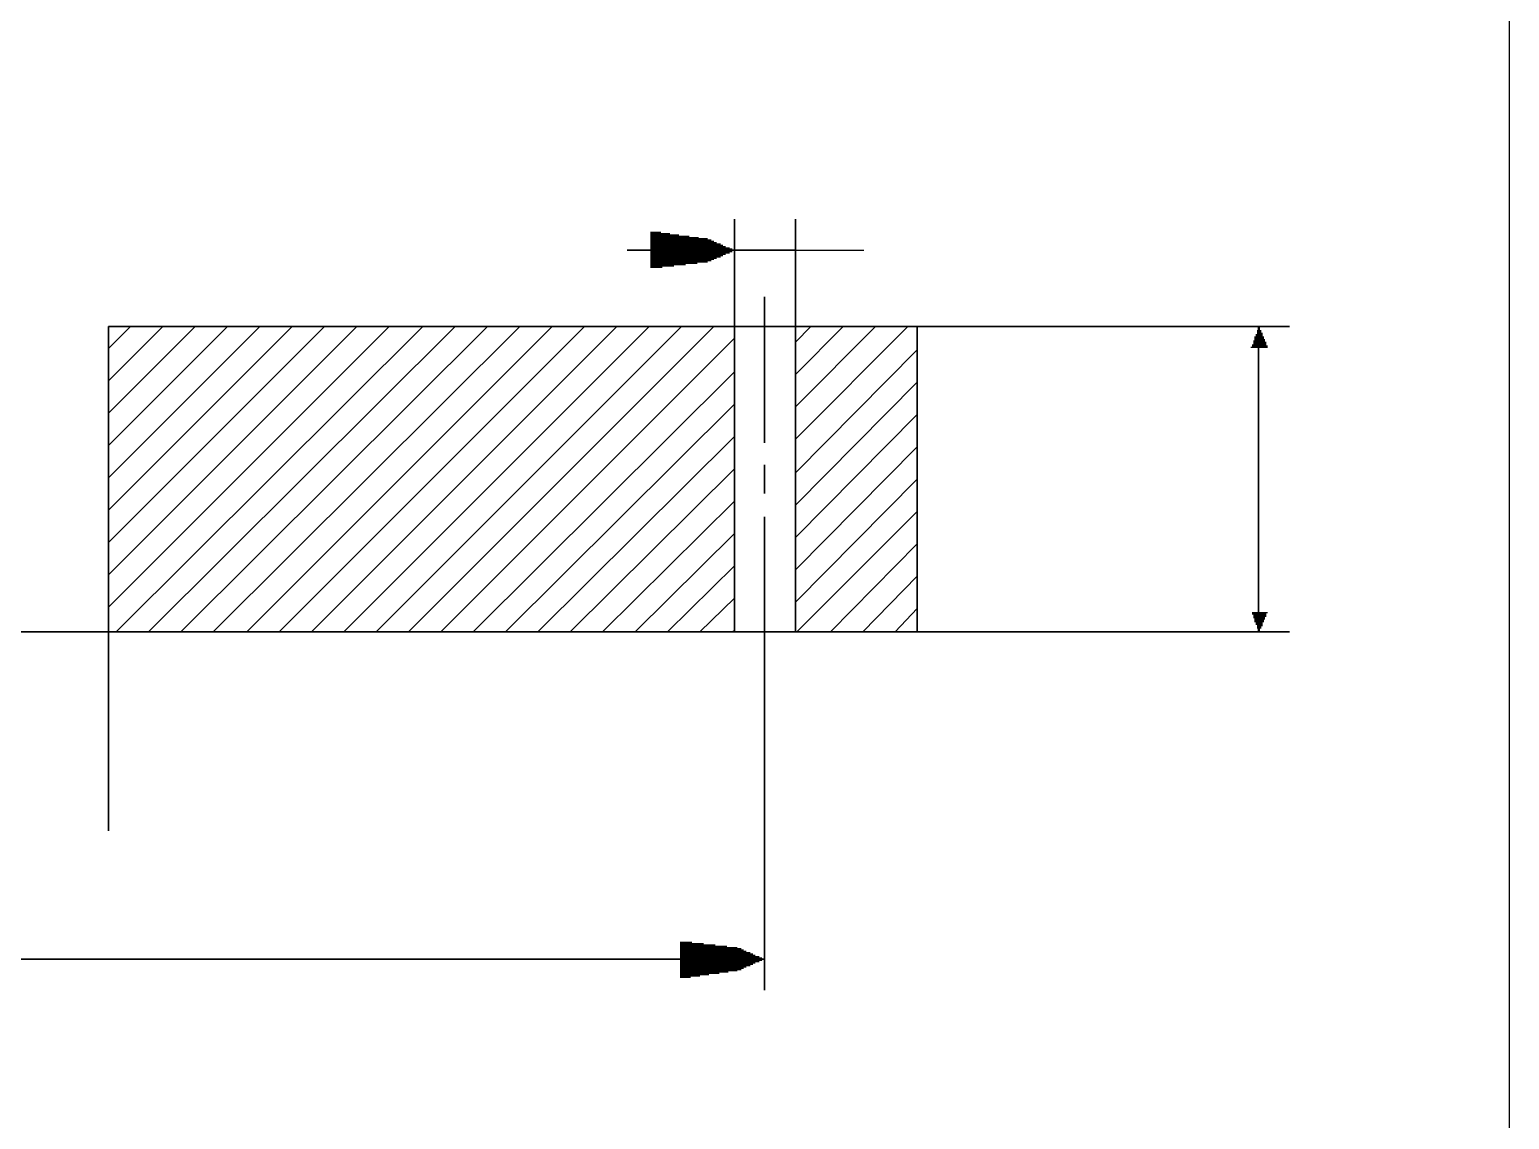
# Model space of a CAD drawing. Extents: x 20 to 206, y 5 to 293.
# Drawn here: x 109.2 to 206.1, y 120.7 to 192.1 of the extents above; entities that cross this region are included whole.
import ezdxf

# ---------------------------------------------------------------- set-up
doc = ezdxf.new("R2010")
doc.units = 0

msp = doc.modelspace()

# ---------------------------------------------------------------- linework, layer by layer
at = {"layer": 'P01288'}
msp.add_lwpolyline([(155.363331, 172.635328), (155.363331, 152.654), (155.363331, 172.635328)], dxfattribs=at)
at = {"layer": 'P01289'}
msp.add_lwpolyline([(159.342664, 152.654), (167.30133, 152.654), (159.342664, 152.654)], dxfattribs=at)
at = {"layer": 'P01290'}
msp.add_lwpolyline([(167.30133, 172.635328), (167.30133, 152.654), (167.30133, 172.635328)], dxfattribs=at)
at = {"layer": 'P01291'}
msp.add_lwpolyline([(114.384663, 152.654), (155.363331, 152.654), (114.384663, 152.654)], dxfattribs=at)
at = {"layer": 'P01293'}
msp.add_lwpolyline([(159.342664, 172.635328), (167.30133, 172.635328), (159.342664, 172.635328)], dxfattribs=at)
at = {"layer": 'P01295'}
msp.add_lwpolyline([(159.342664, 172.635328), (159.342664, 152.654), (159.342664, 172.635328)], dxfattribs=at)
at = {"layer": 'P01298'}
msp.add_lwpolyline([(114.384663, 172.635328), (155.363331, 172.635328), (114.384663, 172.635328)], dxfattribs=at)
at = {"layer": 'P01299'}
msp.add_lwpolyline([(114.384663, 152.654), (114.384663, 172.635328), (114.384663, 152.654)], dxfattribs=at)
at = {"layer": 'P01302'}
msp.add_lwpolyline([(155.363331, 152.654), (159.342664, 152.654), (155.363331, 152.654)], dxfattribs=at)
at = {"layer": 'P01305'}
msp.add_lwpolyline([(155.363331, 172.635328), (159.342664, 172.635328), (155.363331, 172.635328)], dxfattribs=at)
at = {"layer": 'P01308'}
msp.add_lwpolyline([(107.357336, 152.654), (114.384663, 152.654), (107.357336, 152.654)], dxfattribs=at)
at = {"layer": 'P01309'}
msp.add_lwpolyline([(157.310661, 174.582658), (157.310661, 165.015326), (157.310661, 174.582658)], dxfattribs=at)
at = {"layer": 'P01310'}
msp.add_lwpolyline([(157.310661, 163.575997), (157.310661, 161.713331), (157.310661, 163.575997)], dxfattribs=at)
at = {"layer": 'P01311'}
msp.add_lwpolyline([(157.310661, 160.189329), (157.310661, 150.621997), (157.310661, 160.189329)], dxfattribs=at)
at = {"layer": 'P01315'}
msp.add_lwpolyline([(165.862001, 152.654), (167.30133, 154.177992), (165.862001, 152.654)], dxfattribs=at)
at = {"layer": 'P01316'}
msp.add_lwpolyline([(163.745335, 152.654), (167.30133, 156.294659), (163.745335, 152.654)], dxfattribs=at)
at = {"layer": 'P01317'}
msp.add_lwpolyline([(161.628668, 152.654), (167.30133, 158.411326), (161.628668, 152.654)], dxfattribs=at)
at = {"layer": 'P01318'}
msp.add_lwpolyline([(159.427327, 152.654), (167.30133, 160.527992), (159.427327, 152.654)], dxfattribs=at)
at = {"layer": 'P01319'}
msp.add_lwpolyline([(159.342664, 154.60133), (167.30133, 162.644659), (159.342664, 154.60133)], dxfattribs=at)
at = {"layer": 'P01320'}
msp.add_lwpolyline([(159.342664, 156.717997), (167.30133, 164.761326), (159.342664, 156.717997)], dxfattribs=at)
at = {"layer": 'P01321'}
msp.add_lwpolyline([(155.193994, 152.654), (155.363331, 152.738664), (155.193994, 152.654)], dxfattribs=at)
at = {"layer": 'P01322'}
msp.add_lwpolyline([(153.077327, 152.654), (155.363331, 154.85533), (153.077327, 152.654)], dxfattribs=at)
at = {"layer": 'P01323'}
msp.add_lwpolyline([(159.342664, 158.834663), (167.30133, 166.877992), (159.342664, 158.834663)], dxfattribs=at)
at = {"layer": 'P01324'}
msp.add_lwpolyline([(159.342664, 160.95133), (167.30133, 168.994659), (159.342664, 160.95133)], dxfattribs=at)
at = {"layer": 'P01325'}
msp.add_lwpolyline([(150.960661, 152.654), (155.363331, 156.971997), (150.960661, 152.654)], dxfattribs=at)
at = {"layer": 'P01326'}
msp.add_lwpolyline([(148.843994, 152.654), (155.363331, 159.088664), (148.843994, 152.654)], dxfattribs=at)
at = {"layer": 'P01327'}
msp.add_lwpolyline([(159.342664, 163.067997), (167.30133, 171.111326), (159.342664, 163.067997)], dxfattribs=at)
at = {"layer": 'P01328'}
msp.add_lwpolyline([(159.342664, 165.269326), (166.708666, 172.635328), (159.342664, 165.269326)], dxfattribs=at)
at = {"layer": 'P01329'}
msp.add_lwpolyline([(146.727327, 152.654), (155.363331, 161.20533), (146.727327, 152.654)], dxfattribs=at)
at = {"layer": 'P01330'}
msp.add_lwpolyline([(144.610661, 152.654), (155.363331, 163.321997), (144.610661, 152.654)], dxfattribs=at)
at = {"layer": 'P01331'}
msp.add_lwpolyline([(159.342664, 167.385993), (164.591999, 172.635328), (159.342664, 167.385993)], dxfattribs=at)
at = {"layer": 'P01332'}
msp.add_lwpolyline([(159.342664, 169.50266), (162.475332, 172.635328), (159.342664, 169.50266)], dxfattribs=at)
at = {"layer": 'P01333'}
msp.add_lwpolyline([(142.493994, 152.654), (155.363331, 165.438664), (142.493994, 152.654)], dxfattribs=at)
at = {"layer": 'P01334'}
msp.add_lwpolyline([(140.377327, 152.654), (155.363331, 167.55533), (140.377327, 152.654)], dxfattribs=at)
at = {"layer": 'P01335'}
msp.add_lwpolyline([(159.342664, 171.619326), (160.358666, 172.635328), (159.342664, 171.619326)], dxfattribs=at)
at = {"layer": 'P01336'}
msp.add_lwpolyline([(138.260661, 152.654), (155.363331, 169.671997), (138.260661, 152.654)], dxfattribs=at)
at = {"layer": 'P01337'}
msp.add_lwpolyline([(136.143994, 152.654), (155.363331, 171.873327), (136.143994, 152.654)], dxfattribs=at)
at = {"layer": 'P01338'}
msp.add_lwpolyline([(134.027327, 152.654), (154.008666, 172.635328), (134.027327, 152.654)], dxfattribs=at)
at = {"layer": 'P01339'}
msp.add_lwpolyline([(131.910661, 152.654), (151.891999, 172.635328), (131.910661, 152.654)], dxfattribs=at)
at = {"layer": 'P01340'}
msp.add_lwpolyline([(129.793994, 152.654), (149.775332, 172.635328), (129.793994, 152.654)], dxfattribs=at)
at = {"layer": 'P01341'}
msp.add_lwpolyline([(127.677327, 152.654), (147.658666, 172.635328), (127.677327, 152.654)], dxfattribs=at)
at = {"layer": 'P01342'}
msp.add_lwpolyline([(125.560661, 152.654), (145.541999, 172.635328), (125.560661, 152.654)], dxfattribs=at)
at = {"layer": 'P01343'}
msp.add_lwpolyline([(123.443994, 152.654), (143.425332, 172.635328), (123.443994, 152.654)], dxfattribs=at)
at = {"layer": 'P01344'}
msp.add_lwpolyline([(121.242664, 152.654), (141.308666, 172.635328), (121.242664, 152.654)], dxfattribs=at)
at = {"layer": 'P01345'}
msp.add_lwpolyline([(119.125997, 152.654), (139.191999, 172.635328), (119.125997, 152.654)], dxfattribs=at)
at = {"layer": 'P01346'}
msp.add_lwpolyline([(117.009331, 152.654), (137.075332, 172.635328), (117.009331, 152.654)], dxfattribs=at)
at = {"layer": 'P01347'}
msp.add_lwpolyline([(114.892664, 152.654), (134.958666, 172.635328), (114.892664, 152.654)], dxfattribs=at)
at = {"layer": 'P01348'}
msp.add_lwpolyline([(114.384663, 154.262666), (132.757325, 172.635328), (114.384663, 154.262666)], dxfattribs=at)
at = {"layer": 'P01349'}
msp.add_lwpolyline([(114.384663, 156.379333), (130.640658, 172.635328), (114.384663, 156.379333)], dxfattribs=at)
at = {"layer": 'P01350'}
msp.add_lwpolyline([(114.384663, 158.496), (128.523992, 172.635328), (114.384663, 158.496)], dxfattribs=at)
at = {"layer": 'P01351'}
msp.add_lwpolyline([(114.384663, 160.612666), (126.407325, 172.635328), (114.384663, 160.612666)], dxfattribs=at)
at = {"layer": 'P01352'}
msp.add_lwpolyline([(114.384663, 162.729333), (124.290669, 172.635328), (114.384663, 162.729333)], dxfattribs=at)
at = {"layer": 'P01353'}
msp.add_lwpolyline([(114.384663, 164.846), (122.174003, 172.635328), (114.384663, 164.846)], dxfattribs=at)
at = {"layer": 'P01354'}
msp.add_lwpolyline([(114.384663, 166.962666), (120.057336, 172.635328), (114.384663, 166.962666)], dxfattribs=at)
at = {"layer": 'P01357'}
msp.add_lwpolyline([(114.384663, 169.079333), (117.940669, 172.635328), (114.384663, 169.079333)], dxfattribs=at)
at = {"layer": 'P01358'}
msp.add_lwpolyline([(114.384663, 171.196), (115.824003, 172.635328), (114.384663, 171.196)], dxfattribs=at)
at = {"layer": 'P01399'}
msp.add_lwpolyline([(165.862001, 152.654), (167.30133, 154.177992), (165.862001, 152.654)], dxfattribs=at)
at = {"layer": 'P01400'}
msp.add_lwpolyline([(163.745335, 152.654), (167.30133, 156.294659), (163.745335, 152.654)], dxfattribs=at)
at = {"layer": 'P01401'}
msp.add_lwpolyline([(161.628668, 152.654), (167.30133, 158.411326), (161.628668, 152.654)], dxfattribs=at)
at = {"layer": 'P01402'}
msp.add_lwpolyline([(159.427327, 152.654), (167.30133, 160.527992), (159.427327, 152.654)], dxfattribs=at)
at = {"layer": 'P01403'}
msp.add_lwpolyline([(159.342664, 154.60133), (167.30133, 162.644659), (159.342664, 154.60133)], dxfattribs=at)
at = {"layer": 'P01404'}
msp.add_lwpolyline([(159.342664, 156.717997), (167.30133, 164.761326), (159.342664, 156.717997)], dxfattribs=at)
at = {"layer": 'P01405'}
msp.add_lwpolyline([(155.193994, 152.654), (155.363331, 152.738664), (155.193994, 152.654)], dxfattribs=at)
at = {"layer": 'P01406'}
msp.add_lwpolyline([(153.077327, 152.654), (155.363331, 154.85533), (153.077327, 152.654)], dxfattribs=at)
at = {"layer": 'P01407'}
msp.add_lwpolyline([(159.342664, 158.834663), (167.30133, 166.877992), (159.342664, 158.834663)], dxfattribs=at)
at = {"layer": 'P01408'}
msp.add_lwpolyline([(159.342664, 160.95133), (167.30133, 168.994659), (159.342664, 160.95133)], dxfattribs=at)
at = {"layer": 'P01409'}
msp.add_lwpolyline([(150.960661, 152.654), (155.363331, 156.971997), (150.960661, 152.654)], dxfattribs=at)
at = {"layer": 'P01410'}
msp.add_lwpolyline([(148.843994, 152.654), (155.363331, 159.088664), (148.843994, 152.654)], dxfattribs=at)
at = {"layer": 'P01411'}
msp.add_lwpolyline([(159.342664, 163.067997), (167.30133, 171.111326), (159.342664, 163.067997)], dxfattribs=at)
at = {"layer": 'P01412'}
msp.add_lwpolyline([(159.342664, 165.269326), (166.708666, 172.635328), (159.342664, 165.269326)], dxfattribs=at)
at = {"layer": 'P01413'}
msp.add_lwpolyline([(146.727327, 152.654), (155.363331, 161.20533), (146.727327, 152.654)], dxfattribs=at)
at = {"layer": 'P01414'}
msp.add_lwpolyline([(144.610661, 152.654), (155.363331, 163.321997), (144.610661, 152.654)], dxfattribs=at)
at = {"layer": 'P01415'}
msp.add_lwpolyline([(159.342664, 167.385993), (164.591999, 172.635328), (159.342664, 167.385993)], dxfattribs=at)
at = {"layer": 'P01416'}
msp.add_lwpolyline([(159.342664, 169.50266), (162.475332, 172.635328), (159.342664, 169.50266)], dxfattribs=at)
at = {"layer": 'P01417'}
msp.add_lwpolyline([(142.493994, 152.654), (155.363331, 165.438664), (142.493994, 152.654)], dxfattribs=at)
at = {"layer": 'P01418'}
msp.add_lwpolyline([(140.377327, 152.654), (155.363331, 167.55533), (140.377327, 152.654)], dxfattribs=at)
at = {"layer": 'P01419'}
msp.add_lwpolyline([(159.342664, 171.619326), (160.358666, 172.635328), (159.342664, 171.619326)], dxfattribs=at)
at = {"layer": 'P01420'}
msp.add_lwpolyline([(138.260661, 152.654), (155.363331, 169.671997), (138.260661, 152.654)], dxfattribs=at)
at = {"layer": 'P01421'}
msp.add_lwpolyline([(136.143994, 152.654), (155.363331, 171.873327), (136.143994, 152.654)], dxfattribs=at)
at = {"layer": 'P01422'}
msp.add_lwpolyline([(134.027327, 152.654), (154.008666, 172.635328), (134.027327, 152.654)], dxfattribs=at)
at = {"layer": 'P01423'}
msp.add_lwpolyline([(131.910661, 152.654), (151.891999, 172.635328), (131.910661, 152.654)], dxfattribs=at)
at = {"layer": 'P01424'}
msp.add_lwpolyline([(129.793994, 152.654), (149.775332, 172.635328), (129.793994, 152.654)], dxfattribs=at)
at = {"layer": 'P01425'}
msp.add_lwpolyline([(127.677327, 152.654), (147.658666, 172.635328), (127.677327, 152.654)], dxfattribs=at)
at = {"layer": 'P01426'}
msp.add_lwpolyline([(125.560661, 152.654), (145.541999, 172.635328), (125.560661, 152.654)], dxfattribs=at)
at = {"layer": 'P01427'}
msp.add_lwpolyline([(123.443994, 152.654), (143.425332, 172.635328), (123.443994, 152.654)], dxfattribs=at)
at = {"layer": 'P01428'}
msp.add_lwpolyline([(121.242664, 152.654), (141.308666, 172.635328), (121.242664, 152.654)], dxfattribs=at)
at = {"layer": 'P01429'}
msp.add_lwpolyline([(119.125997, 152.654), (139.191999, 172.635328), (119.125997, 152.654)], dxfattribs=at)
at = {"layer": 'P01430'}
msp.add_lwpolyline([(117.009331, 152.654), (137.075332, 172.635328), (117.009331, 152.654)], dxfattribs=at)
at = {"layer": 'P01431'}
msp.add_lwpolyline([(114.892664, 152.654), (134.958666, 172.635328), (114.892664, 152.654)], dxfattribs=at)
at = {"layer": 'P01432'}
msp.add_lwpolyline([(114.384663, 154.262666), (132.757325, 172.635328), (114.384663, 154.262666)], dxfattribs=at)
at = {"layer": 'P01433'}
msp.add_lwpolyline([(114.384663, 156.379333), (130.640658, 172.635328), (114.384663, 156.379333)], dxfattribs=at)
at = {"layer": 'P01434'}
msp.add_lwpolyline([(114.384663, 158.496), (128.523992, 172.635328), (114.384663, 158.496)], dxfattribs=at)
at = {"layer": 'P01435'}
msp.add_lwpolyline([(114.384663, 160.612666), (126.407325, 172.635328), (114.384663, 160.612666)], dxfattribs=at)
at = {"layer": 'P01436'}
msp.add_lwpolyline([(114.384663, 162.729333), (124.290669, 172.635328), (114.384663, 162.729333)], dxfattribs=at)
at = {"layer": 'P01437'}
msp.add_lwpolyline([(114.384663, 164.846), (122.174003, 172.635328), (114.384663, 164.846)], dxfattribs=at)
at = {"layer": 'P01438'}
msp.add_lwpolyline([(114.384663, 166.962666), (120.057336, 172.635328), (114.384663, 166.962666)], dxfattribs=at)
at = {"layer": 'P01441'}
msp.add_lwpolyline([(114.384663, 169.079333), (117.940669, 172.635328), (114.384663, 169.079333)], dxfattribs=at)
at = {"layer": 'P01442'}
msp.add_lwpolyline([(114.384663, 171.196), (115.824003, 172.635328), (114.384663, 171.196)], dxfattribs=at)
at = {"layer": 'P01487'}
msp.add_lwpolyline([(157.310661, 152.654), (157.310661, 129.20133), (157.310661, 152.654)], dxfattribs=at)
at = {"layer": 'P01488'}
msp.add_lwpolyline([(155.363331, 172.635328), (155.363331, 179.662666), (155.363331, 172.635328)], dxfattribs=at)
at = {"layer": 'P01489'}
msp.add_lwpolyline([(159.342664, 172.635328), (159.342664, 179.662666), (159.342664, 172.635328)], dxfattribs=at)
at = {"layer": 'P01491'}
msp.add_lwpolyline([(114.384663, 152.654), (114.384663, 139.615326), (114.384663, 152.654)], dxfattribs=at)
at = {"layer": 'P01494'}
msp.add_lwpolyline([(155.363331, 152.654), (191.685328, 152.654), (155.363331, 152.654)], dxfattribs=at)
at = {"layer": 'P01495'}
msp.add_lwpolyline([(155.363331, 172.635328), (191.685328, 172.635328), (155.363331, 172.635328)], dxfattribs=at)
at = {"layer": 'P01543'}
msp.add_lwpolyline([(151.807325, 132.333998), (152.569326, 132.333998)], dxfattribs=at)
at = {"layer": 'P01544'}
msp.add_lwpolyline([(151.807325, 132.249324), (153.331328, 132.249324)], dxfattribs=at)
at = {"layer": 'P01545'}
msp.add_lwpolyline([(151.807325, 132.164661), (154.093329, 132.164661)], dxfattribs=at)
at = {"layer": 'P01546'}
msp.add_lwpolyline([(151.807325, 132.079998), (154.85533, 132.079998)], dxfattribs=at)
at = {"layer": 'P01547'}
msp.add_lwpolyline([(151.807325, 131.995335), (155.532668, 131.995335)], dxfattribs=at)
at = {"layer": 'P01548'}
msp.add_lwpolyline([(151.807325, 131.910661), (155.786658, 131.910661)], dxfattribs=at)
at = {"layer": 'P01549'}
msp.add_lwpolyline([(151.807325, 131.825997), (155.955995, 131.825997)], dxfattribs=at)
at = {"layer": 'P01550'}
msp.add_lwpolyline([(151.807325, 131.741334), (156.125332, 131.741334)], dxfattribs=at)
at = {"layer": 'P01551'}
msp.add_lwpolyline([(151.807325, 131.65666), (156.379333, 131.65666)], dxfattribs=at)
at = {"layer": 'P01552'}
msp.add_lwpolyline([(151.807325, 131.571997), (156.548659, 131.571997)], dxfattribs=at)
at = {"layer": 'P01553'}
msp.add_lwpolyline([(151.807325, 131.487334), (156.717997, 131.487334)], dxfattribs=at)
at = {"layer": 'P01554'}
msp.add_lwpolyline([(151.807325, 131.40266), (156.971997, 131.40266)], dxfattribs=at)
at = {"layer": 'P01555'}
msp.add_lwpolyline([(151.807325, 131.317997), (157.141334, 131.317997)], dxfattribs=at)
at = {"layer": 'P01556'}
msp.add_lwpolyline([(151.807325, 131.233333), (157.310661, 131.233333)], dxfattribs=at)
at = {"layer": 'P01557'}
msp.add_lwpolyline([(151.807325, 131.148659), (157.141334, 131.148659)], dxfattribs=at)
at = {"layer": 'P01558'}
msp.add_lwpolyline([(151.807325, 131.063996), (156.971997, 131.063996)], dxfattribs=at)
at = {"layer": 'P01559'}
msp.add_lwpolyline([(151.807325, 130.979333), (156.717997, 130.979333)], dxfattribs=at)
at = {"layer": 'P01560'}
msp.add_lwpolyline([(151.807325, 130.894659), (156.548659, 130.894659)], dxfattribs=at)
at = {"layer": 'P01561'}
msp.add_lwpolyline([(151.807325, 130.809996), (156.379333, 130.809996)], dxfattribs=at)
at = {"layer": 'P01562'}
msp.add_lwpolyline([(151.807325, 130.725332), (156.125332, 130.725332)], dxfattribs=at)
at = {"layer": 'P01563'}
msp.add_lwpolyline([(151.807325, 130.640658), (155.955995, 130.640658)], dxfattribs=at)
at = {"layer": 'P01564'}
msp.add_lwpolyline([(151.807325, 130.555995), (155.786658, 130.555995)], dxfattribs=at)
at = {"layer": 'P01565'}
msp.add_lwpolyline([(151.807325, 130.471332), (155.532668, 130.471332)], dxfattribs=at)
at = {"layer": 'P01566'}
msp.add_lwpolyline([(151.807325, 130.386658), (154.939994, 130.386658)], dxfattribs=at)
at = {"layer": 'P01567'}
msp.add_lwpolyline([(151.807325, 130.301995), (154.347329, 130.301995)], dxfattribs=at)
at = {"layer": 'P01568'}
msp.add_lwpolyline([(151.807325, 130.217332), (153.669991, 130.217332)], dxfattribs=at)
at = {"layer": 'P01569'}
msp.add_lwpolyline([(151.807325, 130.132658), (153.077327, 130.132658)], dxfattribs=at)
at = {"layer": 'P01570'}
msp.add_lwpolyline([(151.807325, 130.047994), (152.484663, 130.047994), (151.807325, 130.047994)], dxfattribs=at)
at = {"layer": 'P01571'}
msp.add_lwpolyline([(157.310661, 131.233333), (152.315326, 130.555995), (157.310661, 131.233333)], dxfattribs=at)
at = {"layer": 'P01572'}
msp.add_lwpolyline([(152.315326, 130.555995), (152.823327, 131.233333), (152.315326, 130.555995)], dxfattribs=at)
at = {"layer": 'P01573'}
msp.add_lwpolyline([(152.823327, 131.233333), (152.315326, 131.910661), (152.823327, 131.233333)], dxfattribs=at)
at = {"layer": 'P01574'}
msp.add_lwpolyline([(152.315326, 131.910661), (157.310661, 131.233333), (152.315326, 131.910661)], dxfattribs=at)
at = {"layer": 'P01575'}
msp.add_lwpolyline([(152.823327, 131.233333), (157.310661, 131.233333)], dxfattribs=at)
at = {"layer": 'P01576'}
msp.add_lwpolyline([(152.823327, 131.148659), (156.717997, 131.148659)], dxfattribs=at)
at = {"layer": 'P01577'}
msp.add_lwpolyline([(152.738664, 131.063996), (156.125332, 131.063996)], dxfattribs=at)
at = {"layer": 'P01578'}
msp.add_lwpolyline([(152.654, 130.979333), (155.447994, 130.979333)], dxfattribs=at)
at = {"layer": 'P01579'}
msp.add_lwpolyline([(152.569326, 130.894659), (154.85533, 130.894659)], dxfattribs=at)
at = {"layer": 'P01580'}
msp.add_lwpolyline([(152.569326, 130.809996), (154.262666, 130.809996)], dxfattribs=at)
at = {"layer": 'P01581'}
msp.add_lwpolyline([(152.484663, 130.725332), (153.585328, 130.725332)], dxfattribs=at)
at = {"layer": 'P01582'}
msp.add_lwpolyline([(152.4, 130.640658), (152.992664, 130.640658), (152.4, 130.640658)], dxfattribs=at)
at = {"layer": 'P01583'}
msp.add_lwpolyline([(152.4, 131.825997), (152.992664, 131.825997)], dxfattribs=at)
at = {"layer": 'P01584'}
msp.add_lwpolyline([(152.484663, 131.741334), (153.585328, 131.741334)], dxfattribs=at)
at = {"layer": 'P01585'}
msp.add_lwpolyline([(152.569326, 131.65666), (154.262666, 131.65666)], dxfattribs=at)
at = {"layer": 'P01586'}
msp.add_lwpolyline([(152.569326, 131.571997), (154.85533, 131.571997)], dxfattribs=at)
at = {"layer": 'P01587'}
msp.add_lwpolyline([(152.654, 131.487334), (155.447994, 131.487334)], dxfattribs=at)
at = {"layer": 'P01588'}
msp.add_lwpolyline([(152.738664, 131.40266), (156.125332, 131.40266)], dxfattribs=at)
at = {"layer": 'P01589'}
msp.add_lwpolyline([(152.823327, 131.317997), (156.717997, 131.317997), (152.823327, 131.317997)], dxfattribs=at)
at = {"layer": 'P01590'}
msp.add_lwpolyline([(57.319332, 131.233333), (157.310661, 131.233333), (57.319332, 131.233333)], dxfattribs=at)
at = {"layer": 'P01591'}
msp.add_lwpolyline([(149.859996, 178.815991), (150.537334, 178.815991)], dxfattribs=at)
at = {"layer": 'P01592'}
msp.add_lwpolyline([(149.859996, 178.731328), (151.129998, 178.731328)], dxfattribs=at)
at = {"layer": 'P01593'}
msp.add_lwpolyline([(149.859996, 178.646665), (151.722662, 178.646665)], dxfattribs=at)
at = {"layer": 'P01594'}
msp.add_lwpolyline([(149.859996, 178.561991), (152.4, 178.561991)], dxfattribs=at)
at = {"layer": 'P01595'}
msp.add_lwpolyline([(149.859996, 178.477327), (152.992664, 178.477327)], dxfattribs=at)
at = {"layer": 'P01596'}
msp.add_lwpolyline([(149.859996, 178.392664), (153.585328, 178.392664)], dxfattribs=at)
at = {"layer": 'P01597'}
msp.add_lwpolyline([(149.859996, 178.30799), (153.839329, 178.30799)], dxfattribs=at)
at = {"layer": 'P01598'}
msp.add_lwpolyline([(149.859996, 178.223327), (154.008666, 178.223327)], dxfattribs=at)
at = {"layer": 'P01599'}
msp.add_lwpolyline([(149.859996, 178.138664), (154.177992, 178.138664)], dxfattribs=at)
at = {"layer": 'P01600'}
msp.add_lwpolyline([(149.859996, 178.05399), (154.431993, 178.05399)], dxfattribs=at)
at = {"layer": 'P01601'}
msp.add_lwpolyline([(149.859996, 177.969326), (154.60133, 177.969326)], dxfattribs=at)
at = {"layer": 'P01602'}
msp.add_lwpolyline([(149.859996, 177.884663), (154.770667, 177.884663)], dxfattribs=at)
at = {"layer": 'P01603'}
msp.add_lwpolyline([(149.859996, 177.8), (155.024668, 177.8)], dxfattribs=at)
at = {"layer": 'P01604'}
msp.add_lwpolyline([(149.859996, 177.715326), (155.193994, 177.715326)], dxfattribs=at)
at = {"layer": 'P01605'}
msp.add_lwpolyline([(149.859996, 177.630663), (155.363331, 177.630663)], dxfattribs=at)
at = {"layer": 'P01606'}
msp.add_lwpolyline([(149.859996, 177.546), (155.193994, 177.546)], dxfattribs=at)
at = {"layer": 'P01607'}
msp.add_lwpolyline([(149.859996, 177.461326), (155.024668, 177.461326)], dxfattribs=at)
at = {"layer": 'P01608'}
msp.add_lwpolyline([(149.859996, 177.376662), (154.770667, 177.376662)], dxfattribs=at)
at = {"layer": 'P01609'}
msp.add_lwpolyline([(149.859996, 177.291999), (154.60133, 177.291999)], dxfattribs=at)
at = {"layer": 'P01610'}
msp.add_lwpolyline([(149.859996, 177.207325), (154.431993, 177.207325)], dxfattribs=at)
at = {"layer": 'P01611'}
msp.add_lwpolyline([(149.859996, 177.122662), (154.177992, 177.122662)], dxfattribs=at)
at = {"layer": 'P01612'}
msp.add_lwpolyline([(149.859996, 177.037999), (154.008666, 177.037999)], dxfattribs=at)
at = {"layer": 'P01613'}
msp.add_lwpolyline([(149.859996, 176.953325), (153.839329, 176.953325)], dxfattribs=at)
at = {"layer": 'P01614'}
msp.add_lwpolyline([(149.859996, 176.868661), (153.585328, 176.868661)], dxfattribs=at)
at = {"layer": 'P01615'}
msp.add_lwpolyline([(149.859996, 176.783998), (152.908001, 176.783998)], dxfattribs=at)
at = {"layer": 'P01616'}
msp.add_lwpolyline([(149.859996, 176.699324), (152.146, 176.699324)], dxfattribs=at)
at = {"layer": 'P01617'}
msp.add_lwpolyline([(149.859996, 176.614661), (151.383998, 176.614661)], dxfattribs=at)
at = {"layer": 'P01618'}
msp.add_lwpolyline([(149.859996, 176.529998), (150.621997, 176.529998), (149.859996, 176.529998)], dxfattribs=at)
at = {"layer": 'P01619'}
msp.add_lwpolyline([(155.363331, 177.630663), (150.367997, 178.30799), (155.363331, 177.630663)], dxfattribs=at)
at = {"layer": 'P01620'}
msp.add_lwpolyline([(150.367997, 178.30799), (150.875997, 177.630663), (150.367997, 178.30799)], dxfattribs=at)
at = {"layer": 'P01621'}
msp.add_lwpolyline([(150.875997, 177.630663), (150.367997, 176.953325), (150.875997, 177.630663)], dxfattribs=at)
at = {"layer": 'P01622'}
msp.add_lwpolyline([(150.367997, 176.953325), (155.363331, 177.630663), (150.367997, 176.953325)], dxfattribs=at)
at = {"layer": 'P01623'}
msp.add_lwpolyline([(155.363331, 177.630663), (148.335993, 177.630663), (155.363331, 177.630663)], dxfattribs=at)
at = {"layer": 'P01624'}
msp.add_lwpolyline([(150.45266, 178.223327), (151.045335, 178.223327)], dxfattribs=at)
at = {"layer": 'P01625'}
msp.add_lwpolyline([(150.537334, 178.138664), (151.637999, 178.138664)], dxfattribs=at)
at = {"layer": 'P01626'}
msp.add_lwpolyline([(150.621997, 178.05399), (152.315326, 178.05399)], dxfattribs=at)
at = {"layer": 'P01627'}
msp.add_lwpolyline([(150.621997, 177.969326), (152.908001, 177.969326)], dxfattribs=at)
at = {"layer": 'P01628'}
msp.add_lwpolyline([(150.70666, 177.884663), (153.500665, 177.884663)], dxfattribs=at)
at = {"layer": 'P01629'}
msp.add_lwpolyline([(150.791334, 177.8), (154.177992, 177.8)], dxfattribs=at)
at = {"layer": 'P01630'}
msp.add_lwpolyline([(150.875997, 177.715326), (154.770667, 177.715326), (150.875997, 177.715326)], dxfattribs=at)
at = {"layer": 'P01631'}
msp.add_lwpolyline([(150.875997, 177.630663), (155.363331, 177.630663)], dxfattribs=at)
at = {"layer": 'P01632'}
msp.add_lwpolyline([(150.875997, 177.546), (154.770667, 177.546)], dxfattribs=at)
at = {"layer": 'P01633'}
msp.add_lwpolyline([(150.791334, 177.461326), (154.177992, 177.461326)], dxfattribs=at)
at = {"layer": 'P01634'}
msp.add_lwpolyline([(150.70666, 177.376662), (153.500665, 177.376662)], dxfattribs=at)
at = {"layer": 'P01635'}
msp.add_lwpolyline([(150.621997, 177.291999), (152.908001, 177.291999)], dxfattribs=at)
at = {"layer": 'P01636'}
msp.add_lwpolyline([(150.621997, 177.207325), (152.315326, 177.207325)], dxfattribs=at)
at = {"layer": 'P01637'}
msp.add_lwpolyline([(150.537334, 177.122662), (151.637999, 177.122662)], dxfattribs=at)
at = {"layer": 'P01638'}
msp.add_lwpolyline([(150.45266, 177.037999), (151.045335, 177.037999), (150.45266, 177.037999)], dxfattribs=at)
at = {"layer": 'P01639'}
msp.add_lwpolyline([(159.342664, 177.630663), (163.829998, 177.630663)], dxfattribs=at)
at = {"layer": 'P01640'}
msp.add_lwpolyline([(155.363331, 177.630663), (159.342664, 177.630663), (155.363331, 177.630663)], dxfattribs=at)
at = {"layer": 'P01691'}
msp.add_lwpolyline([(189.229987, 153.923992), (190.245989, 153.923992)], dxfattribs=at)
at = {"layer": 'P01692'}
msp.add_lwpolyline([(189.229987, 153.839329), (190.161326, 153.839329)], dxfattribs=at)
at = {"layer": 'P01693'}
msp.add_lwpolyline([(189.314672, 153.754665), (190.161326, 153.754665)], dxfattribs=at)
at = {"layer": 'P01694'}
msp.add_lwpolyline([(189.314672, 153.669991), (190.161326, 153.669991)], dxfattribs=at)
at = {"layer": 'P01695'}
msp.add_lwpolyline([(189.314672, 153.585328), (190.076662, 153.585328)], dxfattribs=at)
at = {"layer": 'P01696'}
msp.add_lwpolyline([(189.399335, 153.500665), (190.076662, 153.500665)], dxfattribs=at)
at = {"layer": 'P01697'}
msp.add_lwpolyline([(189.399335, 153.415991), (189.991999, 153.415991)], dxfattribs=at)
at = {"layer": 'P01698'}
msp.add_lwpolyline([(189.399335, 153.331328), (189.991999, 153.331328)], dxfattribs=at)
at = {"layer": 'P01699'}
msp.add_lwpolyline([(189.483998, 153.246665), (189.907336, 153.246665)], dxfattribs=at)
at = {"layer": 'P01700'}
msp.add_lwpolyline([(189.483998, 153.161991), (189.907336, 153.161991)], dxfattribs=at)
at = {"layer": 'P01701'}
msp.add_lwpolyline([(189.568661, 153.077327), (189.907336, 153.077327)], dxfattribs=at)
at = {"layer": 'P01702'}
msp.add_lwpolyline([(189.568661, 152.992664), (189.822673, 152.992664)], dxfattribs=at)
at = {"layer": 'P01703'}
msp.add_lwpolyline([(189.568661, 152.908001), (189.822673, 152.908001)], dxfattribs=at)
at = {"layer": 'P01704'}
msp.add_lwpolyline([(189.653325, 152.823327), (189.737988, 152.823327)], dxfattribs=at)
at = {"layer": 'P01705'}
msp.add_lwpolyline([(189.653325, 152.738664), (189.737988, 152.738664), (189.653325, 152.738664)], dxfattribs=at)
at = {"layer": 'P01706'}
msp.add_lwpolyline([(189.568661, 153.923992), (189.653325, 153.923992)], dxfattribs=at)
at = {"layer": 'P01707'}
msp.add_lwpolyline([(189.568661, 153.839329), (189.653325, 153.839329)], dxfattribs=at)
at = {"layer": 'P01708'}
msp.add_lwpolyline([(189.568661, 153.754665), (189.653325, 153.754665)], dxfattribs=at)
at = {"layer": 'P01709'}
msp.add_lwpolyline([(189.568661, 153.669991), (189.653325, 153.669991)], dxfattribs=at)
at = {"layer": 'P01710'}
msp.add_lwpolyline([(189.568661, 153.585328), (189.653325, 153.585328)], dxfattribs=at)
at = {"layer": 'P01711'}
msp.add_lwpolyline([(189.568661, 153.500665), (189.653325, 153.500665)], dxfattribs=at)
at = {"layer": 'P01712'}
msp.add_lwpolyline([(189.568661, 153.415991), (189.653325, 153.415991), (189.568661, 153.415991)], dxfattribs=at)
at = {"layer": 'P01713'}
msp.add_lwpolyline([(189.653325, 153.923992), (189.907336, 153.923992)], dxfattribs=at)
at = {"layer": 'P01714'}
msp.add_lwpolyline([(189.653325, 153.839329), (189.822673, 153.839329)], dxfattribs=at)
at = {"layer": 'P01715'}
msp.add_lwpolyline([(189.653325, 153.754665), (189.822673, 153.754665)], dxfattribs=at)
at = {"layer": 'P01716'}
msp.add_lwpolyline([(189.653325, 153.669991), (189.822673, 153.669991)], dxfattribs=at)
at = {"layer": 'P01717'}
msp.add_lwpolyline([(189.653325, 153.585328), (189.822673, 153.585328)], dxfattribs=at)
at = {"layer": 'P01718'}
msp.add_lwpolyline([(189.653325, 153.500665), (189.822673, 153.500665)], dxfattribs=at)
at = {"layer": 'P01719'}
msp.add_lwpolyline([(189.653325, 153.415991), (189.822673, 153.415991)], dxfattribs=at)
at = {"layer": 'P01720'}
msp.add_lwpolyline([(189.653325, 153.331328), (189.822673, 153.331328)], dxfattribs=at)
at = {"layer": 'P01721'}
msp.add_lwpolyline([(189.653325, 153.246665), (189.737988, 153.246665)], dxfattribs=at)
at = {"layer": 'P01722'}
msp.add_lwpolyline([(189.653325, 153.161991), (189.737988, 153.161991)], dxfattribs=at)
at = {"layer": 'P01723'}
msp.add_lwpolyline([(189.653325, 153.077327), (189.737988, 153.077327)], dxfattribs=at)
at = {"layer": 'P01724'}
msp.add_lwpolyline([(189.653325, 152.992664), (189.737988, 152.992664)], dxfattribs=at)
at = {"layer": 'P01725'}
msp.add_lwpolyline([(189.653325, 152.908001), (189.737988, 152.908001)], dxfattribs=at)
at = {"layer": 'P01726'}
msp.add_lwpolyline([(189.653325, 152.823327), (189.737988, 152.823327)], dxfattribs=at)
at = {"layer": 'P01727'}
msp.add_lwpolyline([(189.653325, 152.738664), (189.737988, 152.738664), (189.653325, 152.738664)], dxfattribs=at)
at = {"layer": 'P01728'}
msp.add_lwpolyline([(189.653325, 172.550665), (189.737988, 172.550665)], dxfattribs=at)
at = {"layer": 'P01729'}
msp.add_lwpolyline([(189.653325, 172.465991), (189.737988, 172.465991)], dxfattribs=at)
at = {"layer": 'P01730'}
msp.add_lwpolyline([(189.568661, 172.381328), (189.822673, 172.381328)], dxfattribs=at)
at = {"layer": 'P01731'}
msp.add_lwpolyline([(189.568661, 172.296665), (189.822673, 172.296665)], dxfattribs=at)
at = {"layer": 'P01732'}
msp.add_lwpolyline([(189.568661, 172.211991), (189.907336, 172.211991)], dxfattribs=at)
at = {"layer": 'P01733'}
msp.add_lwpolyline([(189.483998, 172.127327), (189.907336, 172.127327)], dxfattribs=at)
at = {"layer": 'P01734'}
msp.add_lwpolyline([(189.483998, 172.042664), (189.907336, 172.042664)], dxfattribs=at)
at = {"layer": 'P01735'}
msp.add_lwpolyline([(189.399335, 171.95799), (189.991999, 171.95799)], dxfattribs=at)
at = {"layer": 'P01736'}
msp.add_lwpolyline([(189.399335, 171.873327), (189.991999, 171.873327)], dxfattribs=at)
at = {"layer": 'P01737'}
msp.add_lwpolyline([(189.399335, 171.788664), (190.076662, 171.788664)], dxfattribs=at)
at = {"layer": 'P01738'}
msp.add_lwpolyline([(189.314672, 171.704), (190.076662, 171.704)], dxfattribs=at)
at = {"layer": 'P01739'}
msp.add_lwpolyline([(189.314672, 171.619326), (190.161326, 171.619326)], dxfattribs=at)
at = {"layer": 'P01740'}
msp.add_lwpolyline([(189.314672, 171.534663), (190.161326, 171.534663)], dxfattribs=at)
at = {"layer": 'P01741'}
msp.add_lwpolyline([(189.229987, 171.45), (190.161326, 171.45)], dxfattribs=at)
at = {"layer": 'P01742'}
msp.add_lwpolyline([(189.229987, 171.365326), (190.245989, 171.365326)], dxfattribs=at)
at = {"layer": 'P01743'}
msp.add_lwpolyline([(189.145324, 171.280663), (190.245989, 171.280663)], dxfattribs=at)
at = {"layer": 'P01744'}
msp.add_lwpolyline([(189.653325, 172.550665), (189.737988, 172.550665)], dxfattribs=at)
at = {"layer": 'P01745'}
msp.add_lwpolyline([(189.653325, 172.465991), (189.737988, 172.465991)], dxfattribs=at)
at = {"layer": 'P01746'}
msp.add_lwpolyline([(189.653325, 172.381328), (189.737988, 172.381328)], dxfattribs=at)
at = {"layer": 'P01747'}
msp.add_lwpolyline([(189.653325, 172.296665), (189.737988, 172.296665)], dxfattribs=at)
at = {"layer": 'P01748'}
msp.add_lwpolyline([(189.653325, 172.211991), (189.737988, 172.211991)], dxfattribs=at)
at = {"layer": 'P01749'}
msp.add_lwpolyline([(189.653325, 172.127327), (189.737988, 172.127327)], dxfattribs=at)
at = {"layer": 'P01750'}
msp.add_lwpolyline([(189.653325, 172.042664), (189.737988, 172.042664)], dxfattribs=at)
at = {"layer": 'P01751'}
msp.add_lwpolyline([(189.653325, 171.95799), (189.822673, 171.95799)], dxfattribs=at)
at = {"layer": 'P01752'}
msp.add_lwpolyline([(189.653325, 171.873327), (189.822673, 171.873327)], dxfattribs=at)
at = {"layer": 'P01753'}
msp.add_lwpolyline([(189.653325, 171.788664), (189.822673, 171.788664)], dxfattribs=at)
at = {"layer": 'P01754'}
msp.add_lwpolyline([(189.653325, 171.704), (189.822673, 171.704)], dxfattribs=at)
at = {"layer": 'P01755'}
msp.add_lwpolyline([(189.653325, 171.619326), (189.822673, 171.619326)], dxfattribs=at)
at = {"layer": 'P01756'}
msp.add_lwpolyline([(189.653325, 171.534663), (189.822673, 171.534663)], dxfattribs=at)
at = {"layer": 'P01757'}
msp.add_lwpolyline([(189.653325, 171.45), (189.822673, 171.45)], dxfattribs=at)
at = {"layer": 'P01758'}
msp.add_lwpolyline([(189.653325, 171.365326), (189.907336, 171.365326)], dxfattribs=at)
at = {"layer": 'P01759'}
msp.add_lwpolyline([(189.653325, 171.280663), (189.907336, 171.280663)], dxfattribs=at)
at = {"layer": 'P01760'}
msp.add_lwpolyline([(189.568661, 171.873327), (189.653325, 171.873327)], dxfattribs=at)
at = {"layer": 'P01761'}
msp.add_lwpolyline([(189.568661, 171.788664), (189.653325, 171.788664)], dxfattribs=at)
at = {"layer": 'P01762'}
msp.add_lwpolyline([(189.568661, 171.704), (189.653325, 171.704)], dxfattribs=at)
at = {"layer": 'P01763'}
msp.add_lwpolyline([(189.568661, 171.619326), (189.653325, 171.619326)], dxfattribs=at)
at = {"layer": 'P01764'}
msp.add_lwpolyline([(189.568661, 171.534663), (189.653325, 171.534663)], dxfattribs=at)
at = {"layer": 'P01765'}
msp.add_lwpolyline([(189.568661, 171.45), (189.653325, 171.45)], dxfattribs=at)
at = {"layer": 'P01766'}
msp.add_lwpolyline([(189.568661, 171.365326), (189.653325, 171.365326)], dxfattribs=at)
at = {"layer": 'P01767'}
msp.add_lwpolyline([(189.568661, 171.280663), (189.653325, 171.280663)], dxfattribs=at)
at = {"layer": 'P01768'}
msp.add_lwpolyline([(189.653325, 152.654), (189.653325, 172.635328), (189.653325, 152.654)], dxfattribs=at)
at = {"layer": 'P01793'}
msp.add_lwpolyline([(206.074003, 5), (206.074003, 293.111326)], dxfattribs=at)

doc.saveas('drawing.dxf')
